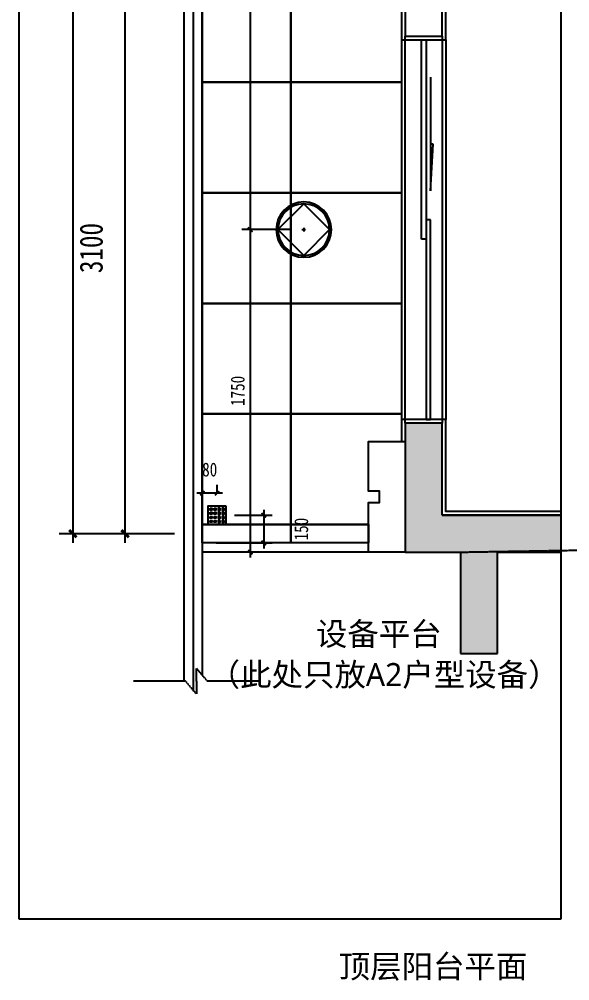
# Model space of a CAD drawing. Extents: x 3479 to 4537415, y 306 to 366510.
# Drawn here: x 4385224 to 4388208, y 271469 to 276686 of the extents above; entities that cross this region are included whole.
import ezdxf

# ---------------------------------------------------------------- set-up
doc = ezdxf.new("R2010")
doc.units = 0
doc.header["$LTSCALE"] = 10
doc.header["$MEASUREMENT"] = 0
doc.header["$PDMODE"] = 35
doc.linetypes.add('DASH', pattern=[0.35, 0.25, -0.1])
doc.layers.get('Defpoints').update_dxf_attribs({"color": 49, "linetype": 'DASH'})
for name, color, linetype in [('C-LIGHT', 3, 'Continuous'), ('C-LIGHT-DIM', 3, 'Continuous'), ('C-LINE', 134, 'Continuous'), ('COLUMN', 11, 'Continuous'), ('DECORATION_石材', 144, 'Continuous'), ('DETAIL_栏杆', 42, 'Continuous'), ('LINE', 137, 'Continuous'), ('P-DOOR', 30, 'Continuous'), ('P-FLOOR', 117, 'Continuous'), ('P-TEXT', 15, 'Continuous'), ('P-WALL', 5, 'Continuous'), ('P-WALL FIN', 4, 'Continuous'), ('PUB_DIM', 3, 'Continuous'), ('PUB_HATCH', 8, 'Continuous'), ('问题', 2, 'DASH')]:
    doc.layers.add(name, color=color, linetype=linetype)
doc.styles.add('-宋体', font='simkai.ttf', dxfattribs={"width": 0.8})
doc.styles.add('WRYH', font='')
doc.styles.get('WRYH').set_extended_font_data('Microsoft YaHei')
doc.dimstyles.new('DIM-030', dxfattribs={"dimscale": 30, "dimtxt": 2.5, "dimasz": 0.8, "dimexe": 1.5, "dimexo": 2.5, "dimgap": 1, "dimtad": 1, "dimdec": 0, "dimzin": 12, "dimdsep": 46, "dimtxsty": '-宋体', "dimblk": 'ARCHTICK', "dimcen": 0, "dimdle": 1, "dimclrd": 256, "dimclre": 256, "dimclrt": 9, "dimadec": 0, "dimazin": 0, "dimtfac": 1, "dimtdec": 0, "dimtmove": 2, "dimatfit": 3, "dimldrblk": 'DOT', "dimfxl": 1, "dimtolj": 1, "dimtzin": 12, "dimarcsym": 0})
doc.dimstyles.new('DIM-050', dxfattribs={"dimscale": 50, "dimtxt": 2.5, "dimasz": 0.8, "dimexe": 1.5, "dimexo": 2.5, "dimgap": 1, "dimtad": 1, "dimdec": 0, "dimzin": 12, "dimdsep": 46, "dimtxsty": '-宋体', "dimblk": 'ARCHTICK', "dimcen": 0, "dimdle": 1, "dimclrd": 256, "dimclre": 256, "dimclrt": 9, "dimadec": 0, "dimazin": 0, "dimtfac": 1, "dimtdec": 0, "dimtix": 1, "dimtmove": 2, "dimatfit": 3, "dimldrblk": 'DOT', "dimfxl": 1.5, "dimtolj": 1, "dimtzin": 12, "dimarcsym": 0})

# ---------------------------------------------------------------- blocks, each defined once
blk = doc.blocks.new('吸顶灯')
at = {"layer": 'C-LIGHT', "color": 8}
for p, q in [((0, 140), (-140, 0)), ((140, 0), (0, 140)), ((-140, 0), (0, -140)), ((0, 10), (0, -10)), ((10, 0), (-10, 0)), ((0, -140), (140, 0))]:
    blk.add_line(p, q, dxfattribs=at)
at = {"layer": 'C-LIGHT'}
blk.add_circle((0, 0), 150, dxfattribs=at)
at = {"layer": 'C-LIGHT', "color": 8}
blk.add_circle((0, 0), 140, dxfattribs=at)
blk = doc.blocks.new('_ArchTick')
at = {"color": 0, "linetype": 'ByBlock', "const_width": 0.4}
blk.add_lwpolyline([(-0.5, -0.5), (0.5, 0.5)], dxfattribs=at)
blk = doc.blocks.new('*D196')
at = {"layer": 'C-LIGHT-DIM', "lineweight": -2, "transparency": 16777216}
for p, q in [((4386475.9, 278525), (4386475.9, 275514.8)), ((4386841.8, 278495), (4386430.9, 278495)), ((4386691.8, 275544.8), (4386430.9, 275544.8))]:
    blk.add_line(p, q, dxfattribs=at)
at = {"layer": 'Defpoints', "color": 0, "transparency": 16777216}
for p in [(4386916.8, 278495), (4386475.9, 275544.8), (4386766.8, 275544.8)]:
    blk.add_point(p, dxfattribs=at)
at = {"layer": 'C-LIGHT-DIM', "lineweight": -2, "transparency": 16777216, "xscale": 24, "yscale": 24, "zscale": 24}
for p, rotation in [((4386475.9, 278495), 90), ((4386475.9, 275544.8), 270)]:
    blk.add_blockref('_ArchTick', p, dxfattribs=dict(at, rotation=rotation))
at = {"layer": 'C-LIGHT-DIM', "color": 9, "transparency": 16777216, "insert": (4386408, 277019.9), "char_height": 75, "attachment_point": 5, "rotation": 90, "style": '-宋体'}
blk.add_mtext('\\A1;2950', dxfattribs=at)
blk = doc.blocks.new('_Dot')
at = {"color": 0, "linetype": 'ByBlock', "lineweight": -2}
blk.add_line((-0.5, 0), (-1, 0), dxfattribs=at)
at = {"color": 0, "linetype": 'ByBlock', "const_width": 0.5}
blk.add_lwpolyline([(-0.25, 0, 1), (0.25, 0, 1)], format="xyb", close=True, dxfattribs=at)
blk = doc.blocks.new('*D198')
at = {"layer": 'C-LIGHT-DIM', "lineweight": -2, "transparency": 16777216}
for p, q in [((4386691.8, 275544.8), (4386431.9, 275544.8)), ((4386476.9, 275574.8), (4386476.9, 273764.8)), ((4386721.8, 273794.8), (4386431.9, 273794.8))]:
    blk.add_line(p, q, dxfattribs=at)
at = {"layer": 'Defpoints', "color": 0, "transparency": 16777216}
for p in [(4386766.8, 275544.8), (4386476.9, 273794.8), (4386796.8, 273794.8)]:
    blk.add_point(p, dxfattribs=at)
at = {"layer": 'C-LIGHT-DIM', "lineweight": -2, "transparency": 16777216, "xscale": 24, "yscale": 24, "zscale": 24}
for p, rotation in [((4386476.9, 275544.8), 90), ((4386476.9, 273794.8), 270)]:
    blk.add_blockref('_ArchTick', p, dxfattribs=dict(at, rotation=rotation))
at = {"layer": 'C-LIGHT-DIM', "color": 9, "transparency": 16777216, "insert": (4386409, 274669.8), "char_height": 75, "attachment_point": 5, "rotation": 90, "style": '-宋体'}
blk.add_mtext('\\A1;1750', dxfattribs=at)
blk = doc.blocks.new('*D240')
at = {"layer": 'Defpoints', "color": 0, "transparency": 16777216}
for p in [(4385798.4, 276994.8), (4386191.9, 276994.8), (4386191.9, 273894.8)]:
    blk.add_point(p, dxfattribs=at)
at = {"layer": 'PUB_DIM', "lineweight": -2, "transparency": 16777216}
for p, q in [((4385798.4, 273844.8), (4385798.4, 277044.8)), ((4386066.9, 276994.8), (4385723.4, 276994.8)), ((4386066.9, 273894.8), (4385723.4, 273894.8))]:
    blk.add_line(p, q, dxfattribs=at)
at = {"layer": 'PUB_DIM', "lineweight": -2, "transparency": 16777216, "xscale": 40, "yscale": 40, "zscale": 40}
for p, rotation in [((4385798.4, 276994.8), 90), ((4385798.4, 273894.8), 270)]:
    blk.add_blockref('_ArchTick', p, dxfattribs=dict(at, rotation=rotation))
at = {"layer": 'PUB_DIM', "color": 9, "transparency": 16777216, "insert": (4385615.2, 275444.8), "char_height": 125, "attachment_point": 5, "rotation": 90, "style": '-宋体'}
blk.add_mtext('\\A1;3100', dxfattribs=at)
blk = doc.blocks.new('*D237')
at = {"layer": 'Defpoints', "color": 0, "transparency": 16777216}
for p in [(4386191.9, 280794.8), (4385515.2, 273894.8), (4386191.9, 273894.8)]:
    blk.add_point(p, dxfattribs=at)
at = {"layer": 'PUB_DIM', "lineweight": -2, "transparency": 16777216}
for p, q in [((4385515.2, 280844.8), (4385515.2, 273844.8)), ((4386066.9, 280794.8), (4385440.2, 280794.8)), ((4386066.9, 273894.8), (4385440.2, 273894.8))]:
    blk.add_line(p, q, dxfattribs=at)
at = {"layer": 'PUB_DIM', "lineweight": -2, "transparency": 16777216, "xscale": 40, "yscale": 40, "zscale": 40}
for p, rotation in [((4385515.2, 280794.8), 90), ((4385515.2, 273894.8), 270)]:
    blk.add_blockref('_ArchTick', p, dxfattribs=dict(at, rotation=rotation))
at = {"layer": 'PUB_DIM', "color": 9, "transparency": 16777216, "insert": (4385402, 277344.8), "char_height": 125, "attachment_point": 5, "rotation": 90, "style": '-宋体'}
blk.add_mtext('\\A1;6900', dxfattribs=at)
blk = doc.blocks.new('$ATTACHMENT$00000337')
for points in [[(50, 50), (-50, 50), (-50, -50), (50, -50)], [(-38, 38), (-28, 38), (-28, 28), (-38, 28)], [(-38, 16), (-28, 16), (-28, 6), (-38, 6)], [(-16, 38), (-6, 38), (-6, 28), (-16, 28)], [(-16, 16), (-6, 16), (-6, 6), (-16, 6)], [(16, 38), (6, 38), (6, 28), (16, 28)], [(16, 16), (6, 16), (6, 6), (16, 6)], [(38, 38), (28, 38), (28, 28), (38, 28)], [(38, 16), (28, 16), (28, 6), (38, 6)], [(-38, -6), (-28, -6), (-28, -16), (-38, -16)], [(-38, -28), (-28, -28), (-28, -38), (-38, -38)], [(-16, -6), (-6, -6), (-6, -16), (-16, -16)], [(-16, -28), (-6, -28), (-6, -38), (-16, -38)], [(16, -6), (6, -6), (6, -16), (16, -16)], [(16, -28), (6, -28), (6, -38), (16, -38)], [(38, -6), (28, -6), (28, -16), (38, -16)], [(38, -28), (28, -28), (28, -38), (38, -38)]]:
    blk.add_lwpolyline(points, close=True)
blk = doc.blocks.new('*D363')
at = {"layer": 'Defpoints', "color": 0, "transparency": 16777216}
for p in [(4386216.8, 274114.6), (4386216.8, 274044.8), (4386296.8, 274044.8)]:
    blk.add_point(p, dxfattribs=at)
at = {"layer": 'P-FLOOR', "lineweight": -2, "transparency": 16777216}
for p, q in [((4386216.8, 274119.8), (4386216.8, 274159.6)), ((4386296.8, 274119.8), (4386296.8, 274159.6)), ((4386326.8, 274114.6), (4386186.8, 274114.6))]:
    blk.add_line(p, q, dxfattribs=at)
at = {"layer": 'P-FLOOR', "lineweight": -2, "transparency": 16777216, "xscale": 24, "yscale": 24, "zscale": 24, "rotation": 180}
blk.add_blockref('_ArchTick', (4386216.8, 274114.6), dxfattribs=at)
at = {"layer": 'P-FLOOR', "lineweight": -2, "transparency": 16777216, "xscale": 24, "yscale": 24, "zscale": 24}
blk.add_blockref('_ArchTick', (4386296.8, 274114.6), dxfattribs=at)
at = {"layer": 'P-FLOOR', "color": 9, "transparency": 16777216, "insert": (4386256.8, 274242.5), "char_height": 75, "attachment_point": 5, "style": '-宋体'}
blk.add_mtext('\\A1;80', dxfattribs=at)
blk = doc.blocks.new('*D364')
at = {"layer": 'Defpoints', "color": 0, "transparency": 16777216}
for p in [(4386316.8, 273994.8), (4386216.8, 273844.8), (4386549.9, 273844.8)]:
    blk.add_point(p, dxfattribs=at)
at = {"layer": 'P-FLOOR', "lineweight": -2, "transparency": 16777216}
for p, q in [((4386549.9, 274024.8), (4386549.9, 273814.8)), ((4386391.8, 273994.8), (4386594.9, 273994.8)), ((4386291.8, 273844.8), (4386594.9, 273844.8))]:
    blk.add_line(p, q, dxfattribs=at)
at = {"layer": 'P-FLOOR', "lineweight": -2, "transparency": 16777216, "xscale": 24, "yscale": 24, "zscale": 24}
for p, rotation in [((4386549.9, 273994.8), 90), ((4386549.9, 273844.8), 270)]:
    blk.add_blockref('_ArchTick', p, dxfattribs=dict(at, rotation=rotation))
at = {"layer": 'P-FLOOR', "color": 9, "transparency": 16777216, "insert": (4386753.6, 273919.8), "char_height": 75, "attachment_point": 5, "rotation": 90, "style": '-宋体'}
blk.add_mtext('\\A1;150', dxfattribs=at)

msp = doc.modelspace()

# ---------------------------------------------------------------- hatches: boundary and pattern name
at = {"layer": 'PUB_HATCH'}
msp.add_hatch(color=256, dxfattribs=at).paths.add_polyline_path([(4388159.5, 273794.8), (4388159.5, 273994.8), (4387516.8, 273994.8), (4387516.8, 274494.8), (4387316.8, 274494.8), (4387316.8, 273794.8), (4387616.8, 273794.8), (4387616.8, 273244.8), (4387816.8, 273244.8), (4387816.8, 273794.8)])

# ---------------------------------------------------------------- linework, layer by layer
at = {"layer": 'C-LINE'}
for p, q in [((4387316.8, 274494.8), (4387316.8, 276594.8)), ((4387516.8, 276594.8), (4387516.8, 274494.8))]:
    msp.add_line(p, q, dxfattribs=at)
at = {"layer": 'COLUMN'}
for p, q in [((4387516.8, 274494.8), (4387316.8, 274494.8)), ((4387316.8, 274494.8), (4387316.8, 273794.8)), ((4387516.8, 273994.8), (4387516.8, 274494.8)), ((4388159.5, 273994.8), (4387516.8, 273994.8)), ((4387316.8, 273794.8), (4387616.8, 273794.8)), ((4387616.8, 273794.8), (4387616.8, 273244.8)), ((4387816.8, 273244.8), (4387816.8, 273794.8)), ((4387816.8, 273794.8), (4388159.5, 273794.8)), ((4387616.8, 273244.8), (4387816.8, 273244.8))]:
    msp.add_line(p, q, dxfattribs=at)
at = {"layer": 'DECORATION_石材'}
msp.add_lwpolyline([(4387316.8, 273794.8), (4387116.8, 273794.8), (4387116.8, 274064.8), (4387176.8, 274064.8), (4387176.8, 274124.8), (4387116.8, 274124.8), (4387116.8, 274394.8), (4387316.8, 274394.8)], dxfattribs=at)
at = {"layer": 'DETAIL_栏杆'}
for p, q in [((4387116.8, 273844.8), (4386216.8, 273844.8)), ((4387116.8, 273794.8), (4386216.8, 273794.8))]:
    msp.add_line(p, q, dxfattribs=at)
for points in [[(4387316.8, 280244.8), (4386166.8, 280244.8), (4386166.8, 273046.4)], [(4387316.8, 280194.8), (4386216.8, 280194.8), (4386216.8, 273126.5)]]:
    msp.add_lwpolyline(points, dxfattribs=at)
at = {"layer": 'LINE'}
msp.add_lwpolyline([(4387316.8, 280294.8), (4386116.8, 280294.8), (4386116.8, 273094.8)], dxfattribs=at)
at = {"layer": 'P-DOOR', "ltscale": 2}
for p, q in [((4387404.3, 276574.8), (4387429.3, 276574.8)), ((4387404.3, 275493.3), (4387404.3, 276574.8)), ((4387429.3, 276574.8), (4387429.3, 275493.3)), ((4387454.3, 276372.6), (4387454.3, 275754.8)), ((4387468.7, 276008), (4387454.3, 276008)), ((4387454.3, 275754.8), (4387468.7, 276008)), ((4387429.3, 275597.1), (4387429.3, 274514.8)), ((4387454.3, 275597.1), (4387429.3, 275597.1)), ((4387454.3, 274514.8), (4387454.3, 275597.1)), ((4387429.3, 275493.3), (4387404.3, 275493.3)), ((4387429.3, 274514.8), (4387454.3, 274514.8))]:
    msp.add_line(p, q, dxfattribs=at)
at = {"layer": 'P-FLOOR'}
for p, q in [((4387296.8, 276574.8), (4387296.8, 274514.8)), ((4387536.8, 276574.8), (4387536.8, 274514.8))]:
    msp.add_line(p, q, dxfattribs=at)
for points in [[(4386216.8, 276944.8), (4386696.8, 276944.8), (4386696.8, 276344.8), (4386216.8, 276344.8)], [(4386696.8, 276944.8), (4387296.8, 276944.8), (4387296.8, 276344.8), (4386696.8, 276344.8)], [(4386216.8, 276344.8), (4386696.8, 276344.8), (4386696.8, 275744.8), (4386216.8, 275744.8)], [(4386696.8, 276344.8), (4387296.8, 276344.8), (4387296.8, 275744.8), (4386696.8, 275744.8)], [(4386216.8, 275744.8), (4386696.8, 275744.8), (4386696.8, 275144.8), (4386216.8, 275144.8)], [(4386696.8, 275744.8), (4387296.8, 275744.8), (4387296.8, 275144.8), (4386696.8, 275144.8)], [(4386216.8, 275144.8), (4386696.8, 275144.8), (4386696.8, 274544.8), (4386216.8, 274544.8)], [(4386696.8, 275144.8), (4387296.8, 275144.8), (4387296.8, 274544.8), (4386696.8, 274544.8)], [(4386216.8, 274544.8), (4386696.8, 274544.8), (4386696.8, 273944.8), (4386216.8, 273944.8)], [(4386216.8, 273944.8), (4386696.8, 273944.8), (4386696.8, 273844.8), (4386216.8, 273844.8)], [(4386696.8, 273944.8), (4387116.8, 273944.8), (4387116.8, 273844.8), (4386696.8, 273844.8)]]:
    msp.add_lwpolyline(points, close=True, dxfattribs=at)
msp.add_lwpolyline([(4387116.8, 273944.8), (4386696.8, 273944.8), (4386696.8, 274544.8), (4387296.8, 274544.8), (4387296.8, 274394.8)], dxfattribs=at)
at = {"layer": 'P-WALL'}
for p, q in [((4387316.8, 276994.8), (4387316.8, 276594.8)), ((4387516.8, 276594.8), (4387516.8, 276894.8)), ((4387316.8, 276594.8), (4387516.8, 276594.8)), ((4387516.8, 274494.8), (4387316.8, 274494.8)), ((4387316.8, 274494.8), (4387316.8, 273794.8)), ((4387516.8, 273994.8), (4387516.8, 274494.8)), ((4387516.8, 273994.8), (4388159.5, 273994.8)), ((4387316.8, 273794.8), (4387616.8, 273794.8)), ((4387616.8, 273794.8), (4387616.8, 273244.8)), ((4387816.8, 273244.8), (4387816.8, 273794.8)), ((4387616.8, 273244.8), (4387816.8, 273244.8))]:
    msp.add_line(p, q, dxfattribs=at)
at = {"layer": 'P-WALL FIN'}
for points in [[(4387296.8, 280294.8), (4387296.8, 276574.8), (4387536.8, 276574.8), (4387536.8, 276874.8), (4387916.8, 276874.8)], [(4388159.5, 274014.8), (4387536.8, 274014.8), (4387536.8, 274514.8), (4387296.8, 274514.8), (4387296.8, 274394.8)]]:
    msp.add_lwpolyline(points, dxfattribs=at)
at = {"layer": '问题', "color": 8}
msp.add_line((4387616.8, 273794.8), (4391683.5, 273863.2), dxfattribs=at)
at = {"layer": '问题', "color": 1}
for p, q in [((4386125.8, 273094.8), (4385844.1, 273094.8)), ((4386525.3, 273094.8), (4386243.6, 273094.8))]:
    msp.add_line(p, q, dxfattribs=at)
msp.add_lwpolyline([(4385224.5, 280977.9), (4388159.5, 280977.9), (4388159.5, 271803.6), (4385224.5, 271803.6)], close=True, dxfattribs=at)
for points in [[(4386184.7, 273094.8), (4386184.7, 273164.5), (4386243.6, 273094.8)], [(4386184.7, 273094.8), (4386184.7, 273025.2), (4386125.8, 273094.8)]]:
    msp.add_lwpolyline(points, dxfattribs=at)

# ---------------------------------------------------------------- block references
at = {"layer": 'C-LIGHT', "xscale": -1}
msp.add_blockref('吸顶灯', (4386766.8, 275544.8), dxfattribs=at)
at = {"layer": 'P-FLOOR'}
msp.add_blockref('$ATTACHMENT$00000337', (4386296.8, 273994.8), dxfattribs=at)

# ---------------------------------------------------------------- texts
at = {"layer": 'P-TEXT', "style": 'WRYH'}
for s, p in [('设备平台', (4386832.4, 273288.6)), ('（此处只放A2户型设备）', (4386251.1, 273067.9)), ('顶层阳台平面', (4386956.1, 271484.2))]:
    msp.add_text(s, height=125, dxfattribs=at).set_placement(p)

# ---------------------------------------------------------------- dimensions: what is measured, and where the dimension line sits
at = {"layer": 'C-LIGHT-DIM'}
for base, p1, p2, picture, middle in [((4386475.9, 275544.8), (4386916.8, 278495), (4386766.8, 275544.8), '*D196', (4386408, 277019.9)), ((4386476.9, 273794.8), (4386766.8, 275544.8), (4386796.8, 273794.8), '*D198', (4386409, 274669.8))]:
    dim = msp.add_linear_dim(base=base, p1=p1, p2=p2, angle=90, dimstyle='DIM-030', dxfattribs=at)
    dim.commit()
    dim.dimension.update_dxf_attribs({"geometry": picture, "text_midpoint": middle})
at = {"layer": 'P-FLOOR'}
dim = msp.add_linear_dim(base=(4386216.8, 274114.6), p1=(4386296.8, 274044.8), p2=(4386216.8, 274044.8), dimstyle='DIM-030', dxfattribs=at)
dim.commit()
dim.dimension.update_dxf_attribs({"geometry": '*D363', "text_midpoint": (4386256.8, 274242.5)})
dim = msp.add_linear_dim(base=(4386549.9, 273844.8), p1=(4386316.8, 273994.8), p2=(4386216.8, 273844.8), angle=90, dimstyle='DIM-030', dxfattribs=at)
dim.commit()
dim.dimension.update_dxf_attribs({"geometry": '*D364', "text_midpoint": (4386753.6, 273919.8)})
at = {"layer": 'PUB_DIM'}
dim = msp.add_linear_dim(base=(4385515.2, 273894.8), p1=(4386191.9, 280794.8), p2=(4386191.9, 273894.8), angle=90, dimstyle='DIM-050', dxfattribs=at)
dim.commit()
dim.dimension.update_dxf_attribs({"geometry": '*D237', "text_midpoint": (4385402, 277344.8)})
dim = msp.add_linear_dim(base=(4385798.4, 276994.8), p1=(4386191.9, 273894.8), p2=(4386191.9, 276994.8), angle=90, dimstyle='DIM-050', dxfattribs=at)
dim.commit()
dim.dimension.update_dxf_attribs({"geometry": '*D240', "text_midpoint": (4385615.2, 275444.8), "dimtype": 161})

doc.saveas('drawing.dxf')
